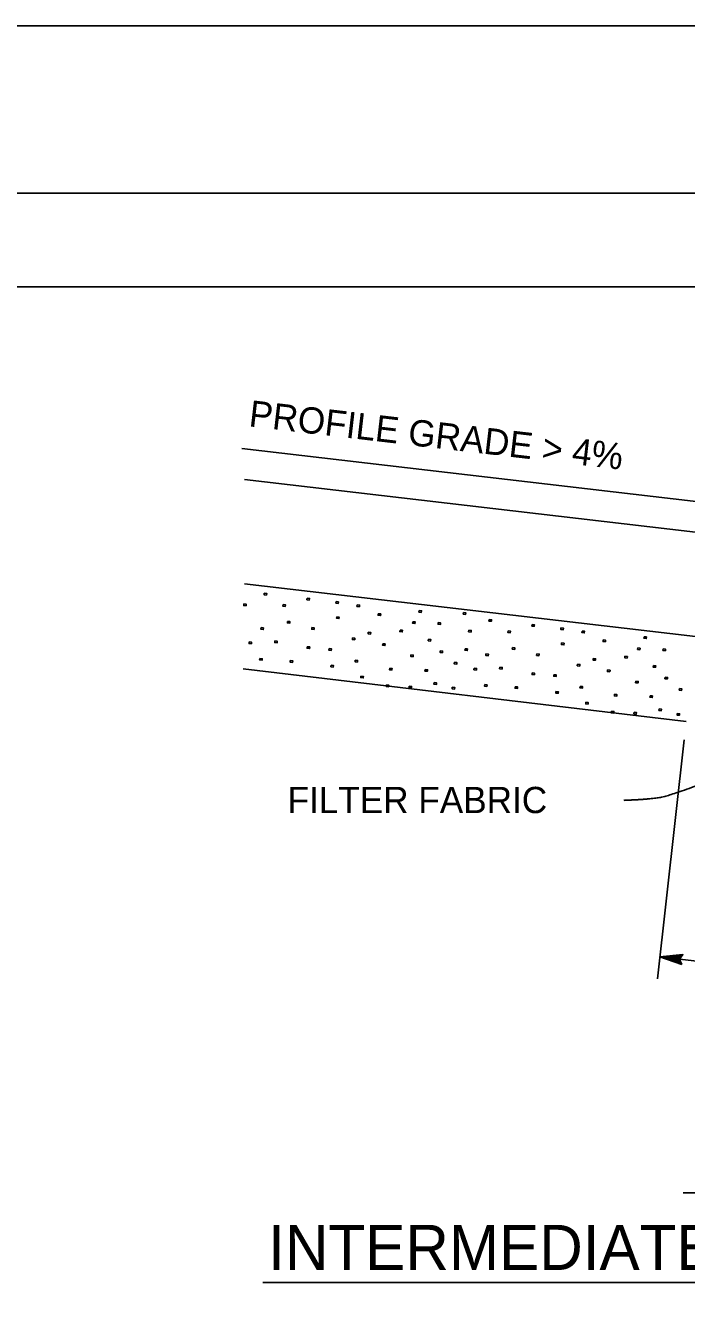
# Model space of a CAD drawing. Extents: x -894 to 866, y -476 to 714.
# Drawn here: x -133.7 to 42.2, y 370.9 to 713.6 of the extents above; entities that cross this region are included whole.
import ezdxf

# ---------------------------------------------------------------- set-up
doc = ezdxf.new("R2010")
doc.units = 0
for name, color, linetype in [('10 Sheet Format', 7, 'Continuous'), ('56 Stage 3 Anno', 7, 'Continuous'), ('57 Undefined', 7, 'Continuous'), ('59 Sndwall Anno', 7, 'Continuous'), ('60 Nongeo Data', 7, 'Continuous')]:
    doc.layers.add(name, color=color, linetype=linetype)

msp = doc.modelspace()

# ---------------------------------------------------------------- linework, layer by layer
at = {"layer": '10 Sheet Format'}
for p, q in [((-863.4565, 668.958), (836.5469, 668.958)), ((-813.4509, 643.9567), (811.5452, 643.9567))]:
    msp.add_line(p, q, dxfattribs=at)
for points in [[(-894.0439, 713.5635), (865.9554, 713.5635), (865.9554, -476.436), (-894.0439, -476.436)], [(-863.4565, -431.0442), (836.5469, -431.0442), (836.5469, 668.958), (-863.4565, 668.958)]]:
    msp.add_lwpolyline(points, close=True, dxfattribs=at)
at = {"layer": '56 Stage 3 Anno'}
for p, q in [((-76.1933, 600.88), (49.4434, 586.2245)), ((41.6832, 523.1841), (34.5771, 459.501)), ((35.2329, 465.3777), (35.2329, 465.3777)), ((41.0332, 463.34), (41.0332, 463.34)), ((41.3478, 465.9914), (41.3478, 465.9914))]:
    msp.add_line(p, q, dxfattribs=at)
msp.add_lwpolyline([(41.0332, 463.34), (35.2329, 465.3777), (41.3483, 465.9917), (41.0943, 465.6646), (36.6148, 465.2173), (40.8645, 463.7177), (40.6962, 464.0946), (37.9762, 465.0501), (40.8409, 465.3378), (40.5869, 465.0106), (39.348, 464.8861), (40.5274, 464.4719), (40.3967, 464.7649), (41.3483, 465.9917), (40.3967, 464.7649)], close=True, dxfattribs=at)
msp.add_lwpolyline([(35.2329, 465.3777), (56.4229, 462.8631)], dxfattribs=at)
msp.add_open_spline([(68.9308, 519.8936), (38.6453, 508.4011), (32.3793, 507.3563), (25.5912, 507.0952)], degree=2, dxfattribs=at)
at = {"layer": '57 Undefined'}
for p, q in [((41.4171, 402.5215), (235.308, 402.5215)), ((-70.5367, 378.5826), (348.8843, 378.5826))]:
    msp.add_line(p, q, dxfattribs=at)
at = {"layer": '59 Sndwall Anno'}
for points in [[(-70.1772, 562.3085), (-69.5362, 562.2337), (-69.5858, 561.8061), (-70.2268, 561.8809)], [(-75.613, 559.4435), (-74.972, 559.3691), (-75.022, 558.9415), (-75.6626, 559.0163)], [(-65.1618, 559.2726), (-64.5209, 559.1978), (-64.5709, 558.7703), (-65.2118, 558.8451)], [(-58.7658, 560.9774), (-58.1248, 560.9026), (-58.1748, 560.475), (-58.8158, 560.5498)], [(-51.0559, 560.0782), (-50.415, 560.0034), (-50.465, 559.5758), (-51.1059, 559.6506)], [(-45.4256, 559.2128), (-44.7847, 559.138), (-44.8347, 558.7104), (-45.4756, 558.7852)], [(-50.88, 556.0352), (-50.239, 555.9604), (-50.289, 555.5329), (-50.93, 555.6077)], [(-39.7918, 556.8372), (-39.1508, 556.7624), (-39.2008, 556.3352), (-39.8418, 556.4101)], [(-28.9296, 557.7053), (-28.2887, 557.6305), (-28.3383, 557.2034), (-28.9792, 557.2782)], [(-17.1304, 557.1632), (-16.4895, 557.0884), (-16.5391, 556.6608), (-17.18, 556.7356)], [(-10.26, 555.3191), (-9.619, 555.2443), (-9.6686, 554.8171), (-10.3096, 554.8919)], [(-71.0394, 553.1293), (-70.3984, 553.0545), (-70.4484, 552.627), (-71.0894, 552.7018)], [(-63.9661, 554.8069), (-63.3252, 554.7321), (-63.3752, 554.3045), (-64.0161, 554.3793)], [(-57.5004, 553.14), (-56.8595, 553.0652), (-56.9095, 552.638), (-57.5504, 552.7128)], [(-42.4607, 551.9097), (-41.8197, 551.8349), (-41.8697, 551.4077), (-42.5107, 551.4825)], [(-34.0154, 552.4963), (-33.3745, 552.4215), (-33.4245, 551.9939), (-34.065, 552.0687)], [(-30.615, 554.7187), (-29.9741, 554.6439), (-30.0237, 554.2167), (-30.6646, 554.2916)], [(-23.8395, 554.4526), (-23.1985, 554.3778), (-23.2485, 553.9502), (-23.8895, 554.025)], [(-15.6958, 552.4545), (-15.0548, 552.3797), (-15.1044, 551.9522), (-15.7454, 552.027)], [(-5.2446, 552.2833), (-4.6037, 552.2089), (-4.6537, 551.7813), (-5.2946, 551.8561)], [(1.1514, 553.988), (1.7924, 553.9132), (1.7424, 553.486), (1.1014, 553.5608)], [(8.8613, 553.0888), (9.5022, 553.014), (9.4522, 552.5864), (8.8113, 552.6612)], [(14.4916, 552.2234), (15.1325, 552.1486), (15.0825, 551.7215), (14.4416, 551.7963)], [(-74.176, 549.3223), (-73.535, 549.2479), (-73.585, 548.8203), (-74.2256, 548.8951)], [(-67.3405, 549.5727), (-66.6996, 549.4979), (-66.7496, 549.0707), (-67.3905, 549.1455)], [(-46.6634, 550.3904), (-46.0225, 550.3156), (-46.0725, 549.8884), (-46.7134, 549.9628)], [(-38.63, 548.8431), (-37.989, 548.7687), (-38.0386, 548.3412), (-38.6796, 548.416)], [(-26.4485, 550.042), (-25.8076, 549.9672), (-25.8572, 549.54), (-26.4981, 549.6144)], [(9.0373, 549.0459), (9.6782, 548.9711), (9.6286, 548.5435), (8.9876, 548.6183)], [(20.1254, 549.8483), (20.7664, 549.7735), (20.7164, 549.3459), (20.0754, 549.4207)], [(30.9876, 550.7164), (31.6285, 550.6416), (31.5789, 550.214), (30.938, 550.2888)], [(-71.3705, 544.9313), (-70.7295, 544.8565), (-70.7795, 544.429), (-71.4205, 544.5038)], [(-58.7118, 548.0424), (-58.0709, 547.9675), (-58.1209, 547.54), (-58.7618, 547.6148)], [(-52.9307, 547.5762), (-52.2898, 547.5018), (-52.3398, 547.0742), (-52.9807, 547.149)], [(-31.1233, 545.8723), (-30.4824, 545.7975), (-30.532, 545.3699), (-31.1729, 545.4447)], [(-23.3087, 546.9361), (-22.6678, 546.8613), (-22.7178, 546.4337), (-23.3587, 546.5085)], [(-16.6922, 547.5199), (-16.0513, 547.4451), (-16.1013, 547.0176), (-16.7422, 547.0924)], [(-11.1222, 546.14), (-10.4812, 546.0652), (-10.5308, 545.6376), (-11.1718, 545.7124)], [(-4.0489, 547.8175), (-3.408, 547.7427), (-3.458, 547.3156), (-4.0989, 547.3904)], [(2.4168, 546.151), (3.0577, 546.0762), (3.0077, 545.6487), (2.3668, 545.7235)], [(17.4565, 544.9207), (18.0975, 544.8459), (18.0479, 544.4183), (17.4069, 544.4931)], [(25.9018, 545.5069), (26.5427, 545.4325), (26.4931, 545.005), (25.8522, 545.0798)], [(29.3026, 547.7298), (29.9431, 547.655), (29.8935, 547.2274), (29.2526, 547.3022)], [(36.0777, 547.4632), (36.7187, 547.3884), (36.6687, 546.9613), (36.0277, 547.0361)], [(-63.2343, 544.379), (-62.5937, 544.3042), (-62.6433, 543.8766), (-63.2843, 543.9514)], [(-52.387, 543.1136), (-51.7461, 543.0388), (-51.7961, 542.6117), (-52.437, 542.6861)], [(-45.9473, 544.4581), (-45.3067, 544.3833), (-45.3563, 543.9557), (-45.9973, 544.0305)], [(-36.7709, 542.34), (-36.13, 542.2652), (-36.1796, 541.838), (-36.8205, 541.9124)], [(-27.3249, 541.9829), (-26.6839, 541.9081), (-26.7339, 541.4809), (-27.3749, 541.5558)], [(-19.5123, 543.8868), (-18.8714, 543.812), (-18.9214, 543.3845), (-19.5623, 543.4593)], [(-14.2588, 542.3333), (-13.6178, 542.2585), (-13.6674, 541.8309), (-14.3084, 541.9057)], [(-7.4233, 542.5837), (-6.7824, 542.5089), (-6.8324, 542.0813), (-7.4733, 542.1561)], [(13.2538, 543.4014), (13.8947, 543.3266), (13.8451, 542.8991), (13.2042, 542.9739)], [(21.2872, 541.8542), (21.9282, 541.7794), (21.8786, 541.3518), (21.2376, 541.4266)], [(33.4687, 543.053), (34.1096, 542.9782), (34.06, 542.5506), (33.4191, 542.6254)], [(-44.4111, 540.2223), (-43.7701, 540.1475), (-43.8197, 539.7203), (-44.4607, 539.7951)], [(-24.9213, 538.4703), (-24.2804, 538.3955), (-24.3304, 537.968), (-24.9713, 538.0428)], [(1.2054, 541.053), (1.8463, 540.9782), (1.7963, 540.551), (1.1554, 540.6258)], [(6.9865, 540.5872), (7.6274, 540.5124), (7.5774, 540.0849), (6.9365, 540.1597)], [(28.7939, 538.8829), (29.4348, 538.8081), (29.3852, 538.3806), (28.7443, 538.4554)], [(36.6085, 539.9467), (37.2494, 539.8723), (37.1994, 539.4447), (36.5585, 539.5195)], [(-37.6001, 537.864), (-36.9591, 537.7892), (-37.0091, 537.3617), (-37.6501, 537.4365)], [(-31.5713, 537.5424), (-30.9304, 537.4676), (-30.98, 537.04), (-31.6209, 537.1148)], [(-20.0871, 537.2502), (-19.4462, 537.1754), (-19.4962, 536.7483), (-20.1371, 536.8231)], [(-11.4533, 537.942), (-10.8123, 537.8672), (-10.8623, 537.44), (-11.5033, 537.5148)], [(-3.3171, 537.3896), (-2.6761, 537.3152), (-2.7261, 536.8876), (-3.3671, 536.9625)], [(7.5302, 536.1247), (8.1711, 536.0499), (8.1211, 535.6223), (7.4802, 535.6971)], [(13.9699, 537.4688), (14.6109, 537.3943), (14.5609, 536.9668), (13.9199, 537.0416)], [(23.1463, 535.351), (23.7872, 535.2762), (23.7376, 534.8487), (23.0967, 534.9235)], [(32.5923, 534.994), (33.2333, 534.9191), (33.1833, 534.4916), (32.5423, 534.5664)], [(40.4049, 536.8975), (41.0458, 536.8227), (40.9958, 536.3955), (40.3549, 536.4699)], [(15.5061, 533.2333), (16.1471, 533.1585), (16.0975, 532.731), (15.4565, 532.8058)], [(34.9959, 531.481), (35.6368, 531.4062), (35.5868, 530.979), (34.9463, 531.0538)], [(22.3171, 530.8747), (22.9581, 530.7999), (22.9081, 530.3727), (22.2671, 530.4471)], [(28.3459, 530.553), (28.9868, 530.4782), (28.9372, 530.051), (28.2963, 530.1259)], [(39.8301, 530.2613), (40.471, 530.1865), (40.421, 529.7589), (39.7801, 529.8337)]]:
    msp.add_lwpolyline(points, close=True, dxfattribs=at)
at = {"layer": '60 Nongeo Data'}
for p, q in [((-75.4756, 592.6218), (351.5, 542.816)), ((-75.4756, 564.7604), (351.5, 514.955))]:
    msp.add_line(p, q, dxfattribs=at)
msp.add_lwpolyline([(-75.7734, 542.1244), (42.2326, 528.1203)], dxfattribs=at)

# ---------------------------------------------------------------- texts
at = {"layer": '57 Undefined'}
msp.add_text('PROFILE GRADE > 4%', height=7, rotation=353.346678, dxfattribs=at).set_placement((-74.4922, 606.8059))
for s, height, p in [('FILTER FABRIC', 7, (-63.9818, 503.6876)), ('INTERMEDIATE CROSS DRAIN INTERCEPTOR', 12, (-69.1322, 381.929))]:
    msp.add_text(s, height=height, dxfattribs=at).set_placement(p)

doc.saveas('drawing.dxf')
